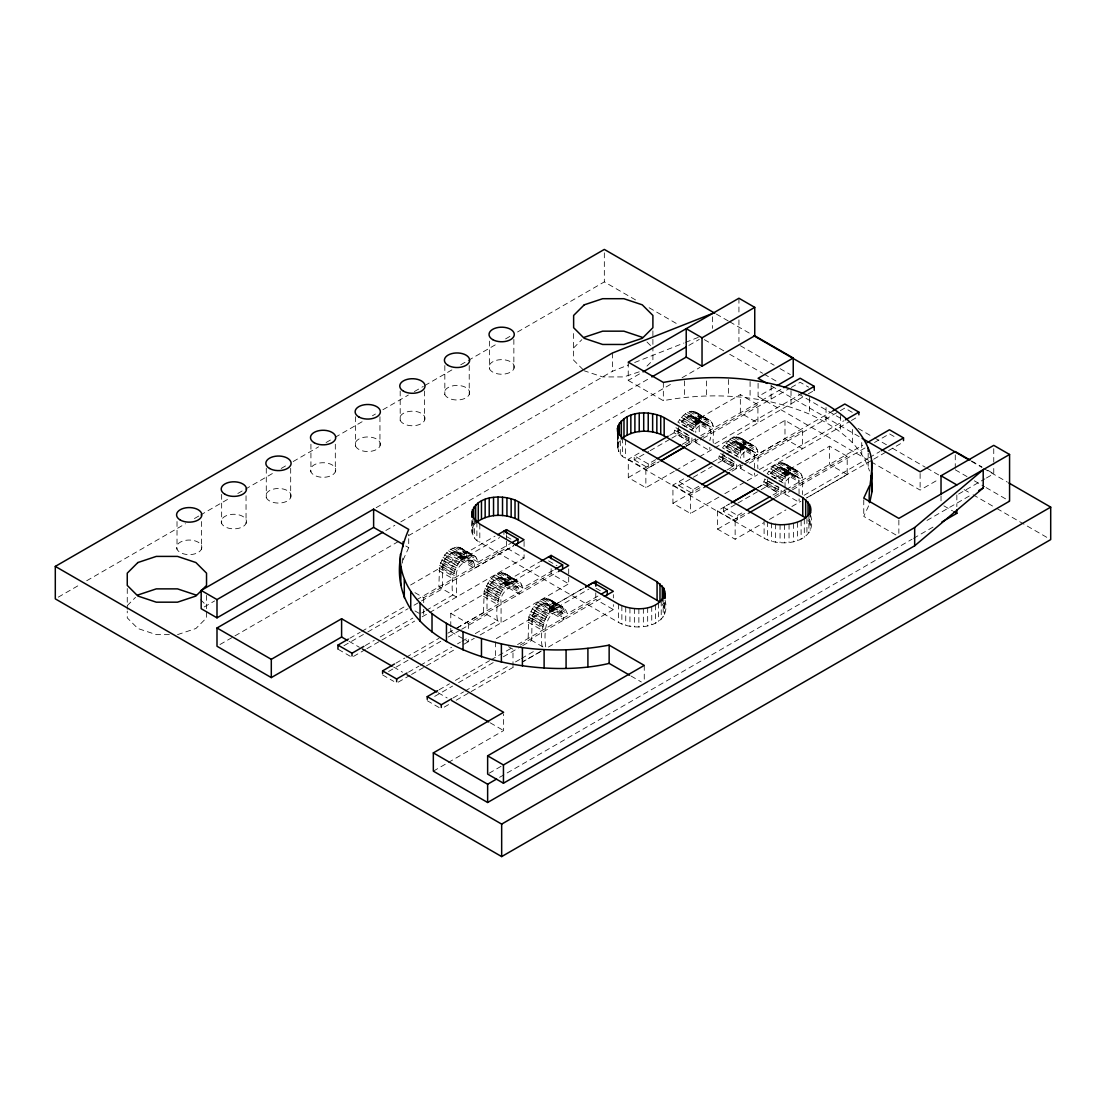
<?xml version="1.0" encoding="UTF-8"?>
<svg xmlns="http://www.w3.org/2000/svg" width="1106" height="1106" viewBox="0 0 1106 1106"><rect width="100%" height="100%" fill="white"/><g stroke="black" fill="none" stroke-linecap="round" stroke-linejoin="round"><path stroke-width="0.75" stroke-dasharray="5 3.75" d="M685.927 446.243L691.72 442.898L677.66 434.782L678.49 427.455M691.72 442.898L691.969 437.534L677.909 429.418M722.55 455.188L736.61 463.303L736.347 468.668L722.287 460.552L723.13 453.225M767.191 480.958L781.237 489.073L780.988 494.437L766.928 486.322L767.758 478.995M421.497 600.931L442.386 588.876L442.386 568.581C439.663 557.604 461.534 542.521 460.483 560.161L474.543 568.277C475.594 550.636 453.723 565.719 456.432 576.696L456.432 596.991L438.861 586.844L439.566 565.429L444.695 554.949L450.64 549.24L456.806 546.986L460.276 547.705L475.732 556.843L478.11 562.166L510.599 543.405M426.211 610.388L452.921 594.959C449.962 581.397 455.133 552.848 474.336 555.82M461.658 629.286L487.013 614.646L487.013 594.351C484.304 583.374 506.175 568.29 505.124 585.931L519.184 594.046C520.235 576.406 498.364 591.489 501.073 602.466L501.073 622.761L483.502 612.613L484.193 591.198L489.322 580.719L495.281 575.009L501.433 572.756L504.917 573.475L520.359 582.613L522.751 587.936L553.76 570.019M475.304 633.586L497.562 620.729C494.603 607.166 499.76 578.618 518.977 581.59M542.894 646.913L528.143 638.383L528.834 616.968L532.29 608.936L537.834 602.355L544.097 598.844L549.544 599.245L565 608.383L567.378 613.706L598.401 595.788M522.709 645.586L531.654 640.415L532.152 616.374L535.857 608.812L540.157 604.692L545.935 603.157L561.171 611.701L563.562 614.742L563.825 619.816L549.765 611.701L549.502 606.627L547.111 603.572M542.203 646.498C539.23 632.936 544.401 604.388 563.604 607.36M545.714 646.844C544.014 636.655 544.097 609.752 561.171 611.701M674.563 430.137L674.093 432.778L688.153 440.893L689.411 435.529L675.365 427.414L674.563 430.137L688.623 438.252M719.19 455.907L718.734 458.548L732.794 466.663L734.052 461.313L719.992 453.184L719.19 455.907L733.25 464.022M757.458 487.732L763.361 484.317L764.633 478.967L778.693 487.082L777.421 492.433L772.997 494.99M402.418 563.092L403.082 554.963M472.386 521.285C471.35 529.097 471.142 538.622 479.81 542.327L618.42 622.346C635.286 631.968 672.241 627.448 665.052 600.226M810.56 515.161C818.772 543.143 781.417 547.954 764.108 538.235L625.512 458.216C616.844 454.497 617.051 444.971 618.088 437.174M403.082 559.94L408.722 547.677L408.722 534.392M895.943 534.972L863.758 516.391L869.413 504.129M472.386 527.935L473.672 525.433L473.672 522.115M618.088 443.81L619.374 441.322M709.181 419.962L695.121 411.847L691.582 411.266L687.503 412.483L683.328 415.372L677.867 422.077L691.927 430.193C695.287 424.842 700.61 418.967 707.508 419.45C717.172 422.423 711.974 436.11 713.329 442.994M707.868 425.008L692.771 416.215C687.462 414.487 682.844 419.52 680.301 423.598L694.361 431.713C702.448 417.418 714.642 425.119 709.817 440.561M753.822 445.732L739.762 437.617L736.223 437.036L732.144 438.252L727.955 441.142L722.508 447.847L736.568 455.962C739.928 450.612 745.25 444.736 752.149 445.22C761.799 448.193 756.615 461.879 757.969 468.764M752.495 450.792L737.398 441.985C732.089 440.257 727.472 445.289 724.942 449.368L739.002 457.483L745.956 450.557L748.9 449.686L752.495 450.792L754.333 454.511L754.458 471.405M798.463 471.502L784.403 463.386L780.864 462.806L776.771 464.022L772.596 466.912L767.135 473.617L781.195 481.732C784.555 476.382 789.891 470.506 796.79 470.99C806.44 473.962 801.256 487.649 802.61 494.534M797.136 476.562L782.039 467.755C776.73 466.041 772.112 471.073 769.582 475.138L783.629 483.253L790.596 476.34L793.541 475.456L797.136 476.562L798.961 480.281L799.099 497.175M127.259 605.618L135.513 597.364M573.627 347.92L581.88 339.653M646.996 366.072L652.899 360.183L652.899 347.92M58.286 597.143L80.738 584.189M86.71 580.733L185.449 523.732M194.435 518.548L198.914 515.949M200.407 515.092L230.338 497.811M237.818 493.497L243.79 490.041M245.297 489.184L273.721 472.774M281.201 468.446L287.187 464.99M293.159 461.534L318.597 446.852M326.076 442.538L333.556 438.225M335.049 437.354L363.473 420.944M372.445 415.759L375.446 414.031M382.925 409.718L408.363 395.036M414.335 391.579L423.322 386.395M424.815 385.538L453.239 369.127M460.718 364.8L466.704 361.344M468.197 360.487L498.115 343.219M505.594 338.892L511.58 335.436M517.567 331.98L604.332 281.892L638.674 301.717M204.181 606.973L214.647 600.931M376.151 507.695L612.42 371.284L628.319 365.008M628.236 362.146L628.236 380.409L641.549 372.722M688.9 345.39L699.255 339.404M385.856 530.493L394.828 525.322M400.801 521.866L650.356 377.782M219.997 644.522L233.449 636.752M234.942 635.881L397.953 541.774M408.432 535.719L673.125 382.897M682.098 377.713L700.057 367.358M410.575 585.019L495.059 536.134M674.245 471.336L645.863 487.718L628.291 477.571L628.291 459.308L640.25 452.409M669.655 435.335L679.084 429.985M685.07 426.543L740.343 394.621L757.914 404.768L757.914 423.031L740.343 412.884L740.343 394.621M460.483 560.161L499.58 537.585M655.664 459.654L648.268 463.912L634.222 455.796L634.222 459.861L648.697 451.497M650.148 450.667L670.416 438.958M671.867 438.114L677.66 434.782M758.094 383.27L758.094 396.556L774.2 387.252M682.25 444.308L688.153 440.893M349.828 638.245L360.21 632.259M361.703 631.402L406.22 605.687M416.478 599.867L506.493 547.899L524.078 558.032L524.078 553.055M628.291 477.571L656.674 461.188M685.07 444.806L695.522 438.764M700.762 435.64L782.371 388.524M474.543 568.277L513.64 545.7M634.222 459.861L648.268 467.976L658.416 462.128M414.93 592.65L423.709 597.724L513.737 545.742M628.291 459.308L645.863 469.456L659.314 461.7M686.204 446.174L698.163 439.276M699.656 438.405L757.914 404.768M343.925 645.724L366.307 632.798M367.786 631.941L408.073 608.687M414.031 605.245L420.004 601.788M695.757 439.206L695.757 442.594L701.729 439.137M703.222 438.28L789.739 388.33M791.232 387.473L800.177 382.303L808.624 387.169M365.367 645.517L374.27 640.374M380.215 636.945L412.856 618.088M421.759 612.959L424.732 611.245M714.822 443.755L799.403 394.925M365.436 649.526L352.012 657.282L337.952 649.167M366.929 648.669L380.353 640.913M381.846 640.056L414.667 621.102M422.133 616.802L428.146 613.429M429.612 612.572L524.078 558.032M675.752 470.465L698.163 457.538M699.656 456.667L806.786 394.718M808.279 393.86L814.237 390.418M450.778 626.618L450.778 613.346L539.7 561.903M718.886 497.106L690.503 513.488L672.932 503.341L672.932 485.078L686.37 477.322M712.817 461.962L725.218 454.898M726.711 454.027L784.983 420.391L802.555 430.538L802.555 448.801L784.983 438.653L741.656 463.663M505.124 585.931L542.77 564.198M698.812 486.281L692.909 489.682L678.849 481.566L678.849 485.631L691.886 478.11M693.338 477.267L712.153 466.4M717.946 463.055L722.287 460.552M726.877 470.078L732.794 466.663M395.948 663.158L404.851 658.029M406.344 657.171L438.985 638.314M447.889 633.185L455.313 628.899M456.792 628.042L483.502 612.613M745.403 461.409L832.942 410.865M450.778 628.291L450.778 631.609L455.202 629.051M456.681 628.194L551.134 573.668L568.705 583.816L568.705 577.166M672.932 503.341L701.315 486.958M729.697 470.575L740.163 464.534M450.778 613.346L468.35 623.494L556.899 572.369M672.932 485.078L690.503 495.225L703.955 487.47M732.006 471.17L742.79 465.045M744.283 464.174L802.555 430.538M388.565 671.494L412.427 657.711M413.921 656.853L440.769 641.342M448.234 637.042L460.165 630.144M740.398 464.976L740.398 468.363L743.384 466.635M749.343 463.193L838.86 411.515M840.339 410.658L844.818 408.073L853.251 412.939M408.529 672.144L418.911 666.144M420.391 665.287L451.566 647.287M457.497 643.872L460.469 642.157M461.949 641.3L469.373 637.015M759.449 469.525L844.044 420.695M398.146 682.195L410.077 675.296M411.57 674.439L424.994 666.683M426.487 665.826L456.322 648.6M463.787 644.3L474.253 638.342M480.156 634.941L568.705 583.816M724.859 493.649L745.776 481.58M747.269 480.723L757.734 474.681M763.403 471.308L849.933 421.358M851.426 420.487L858.878 416.188M549.544 599.245L552.06 601.692L553.318 605.59L582.862 588.53M723.49 507.336L737.55 515.451L737.55 519.516L723.49 511.401L723.49 507.336L729.393 503.935L717.573 510.861L717.573 529.124L735.144 539.258L763.527 522.875M583.968 587.991L495.419 639.116L495.419 657.379M757.9 487.566L768.366 481.525M774.338 478.082L829.611 446.16L847.196 456.308L847.196 474.571L806.855 497.866M549.765 611.701L588.862 589.125M723.49 511.401L736.527 503.88M737.965 503.036L759.684 490.497M761.135 489.668L766.928 486.322M737.55 515.451L744.932 511.193M439.11 689.798L449.492 683.798M455.423 680.37L489.557 660.669M491.036 659.812L511.649 648.005M517.553 644.591L595.775 599.438L613.346 609.586L613.346 604.595M717.573 529.124L745.956 512.728M774.338 496.345L784.79 490.304M786.297 489.446L862.749 445.206M520.373 644.992L603.019 597.281M717.573 510.861L735.144 520.995L748.582 513.239M775.195 497.783L785.937 491.672M791.91 488.23L847.196 456.308M434.686 696.393L452.589 686.066M458.561 682.623L494.354 661.941M503.313 656.784L521.216 646.443M785.039 489.059L785.039 494.133L790.997 490.677M792.49 489.82L865.583 447.626M874.542 442.455L889.459 433.842L896.482 437.893M453.156 697.914L463.552 691.914M465.032 691.056L508.069 666.213M515.493 661.927L519.944 659.356M521.424 658.499L534.779 650.784M804.09 495.294L867.906 458.465M869.385 457.608L879.768 451.607M444.28 707.093L450.239 703.651M456.211 700.209L469.635 692.453M471.128 691.596L514.387 666.614M541.235 651.116L523.332 661.457L541.028 651.337M806.551 497.935L872.192 460.041M873.685 459.184L887.109 451.428M888.602 450.571L903.519 441.958M548.41 647.065L613.346 609.586M769.5 519.419L785.937 509.935M791.91 506.493L800.882 501.308M433.331 771.145L446.796 763.375M448.289 762.504L503.631 730.554L503.631 713.951M871.058 461.783L920.123 490.096L939.16 479.105M958.598 494.05L984.962 478.829M986.428 477.986L993.755 473.769L993.755 463.732M489.129 773.218L501.059 766.334M926.98 520.428L969.893 495.654M499.58 777.324L912.021 539.216M913.515 538.346L934.432 526.276M634.678 362.491L683.95 343.026M685.54 342.39L698.259 337.371M639.213 371.823L623.881 376.925L602.646 376.925L584.245 370.8M177.513 634.637L195.9 628.512L206.532 617.881L206.532 610.222M628.236 380.409L663.337 400.676C711.988 391.648 763.555 394.966 809.454 414.128C834.643 425.658 860.966 443.216 869.482 471.004M169.342 634.637L156.278 634.637L137.877 628.512L127.259 617.881L127.259 611.051M971.552 460.939L981.907 466.926M987.824 470.34L993.755 473.769M716.301 314.063L728.246 320.961M729.739 321.818L752.121 334.745M971.58 461.451L982.031 467.479M983.524 468.35L1007.4 482.133M740.398 345.749L774.159 365.243M780.034 368.63L790.306 374.561M955.266 469.801L967.003 476.589M974.345 480.82L984.617 486.751M986.082 487.594L1009.571 501.156M649.125 307.745L678.973 324.984M704.356 339.639L723.766 350.837M729.739 354.293L762.573 373.247M764.066 374.118L777.504 381.874M798.408 393.93L843.187 419.796M858.118 428.409L873.049 437.036M874.542 437.893L886.487 444.792M892.459 448.234L925.293 467.202M926.787 468.059L938.731 474.958M964.114 489.612L971.58 493.912M973.073 494.783L995.469 507.709M996.962 508.566L1047.714 537.875M771.463 386.008L860.662 437.506M758.094 396.556L869.579 460.912M943.902 505.857L952.529 510.848M847.196 474.571L829.611 464.423L829.611 446.16M695.121 411.847L710.619 420.902M739.762 437.617L755.26 446.686M784.403 463.386L799.901 472.456M693.448 411.321L707.508 419.45M738.089 437.105L752.149 445.22M782.73 462.875L796.79 470.99M696.559 412.787L711.78 422.271M741.2 438.557L756.421 448.041M785.841 464.326L801.062 473.81M691.582 411.266L705.642 419.381M736.223 437.036L750.283 445.151M780.864 462.806L794.924 470.921M697.72 414.156L698.577 415.884L712.637 423.999M742.361 439.925L743.218 441.653L757.278 449.769M787.002 465.695L787.845 467.423L801.905 475.539M689.591 411.653L703.651 419.768M734.218 437.423L748.278 445.538M778.859 463.193L792.919 471.308M698.577 415.884L699.103 417.944L713.163 426.059M743.218 441.653L743.744 443.713L757.79 451.829M787.845 467.423L788.371 469.483L802.431 477.598M687.503 412.483L701.563 420.598M732.144 438.252L746.204 446.368M776.771 464.022L790.831 472.151M691.554 415.842L713.329 428.381M736.195 441.612L757.969 454.151M780.836 467.382L802.61 479.921M692.771 416.215L708.697 425.99M737.398 441.985L753.338 451.773M782.039 467.755L797.979 477.543M690.213 415.801L704.273 423.916M734.854 441.57L748.9 449.686M779.481 467.34L793.541 475.456M694.637 417.874L695.259 419.133L709.319 427.248M739.278 443.644L739.9 444.902L753.946 453.018M783.919 469.428L784.527 470.672L798.587 478.787M685.402 413.741L699.448 421.856M730.029 439.511L744.089 447.626M774.67 465.28L788.73 473.396M688.762 416.077L702.822 424.192M733.402 441.847L747.462 449.962M778.043 467.617L792.103 475.732M695.259 419.133L695.633 420.612L709.693 428.727M739.9 444.902L740.273 446.382L754.333 454.511M784.527 470.672L784.914 472.151L798.961 480.281M687.268 416.672L701.315 424.787M731.895 442.441L745.956 450.557M776.536 468.211L790.596 476.34M695.633 420.612L695.757 422.298L709.817 430.414M740.273 446.382L740.398 448.068L754.458 456.184M784.914 472.151L785.039 473.838L799.099 481.953M683.328 415.372L697.374 423.487M727.955 441.142L742.015 449.257M772.596 466.912L786.656 475.027M685.734 417.584L699.794 425.699M730.375 443.354L744.435 451.469M775.016 469.124L789.076 477.239M684.241 418.759L698.301 426.875M728.882 444.529L742.942 452.644M773.523 470.299L787.569 478.414M681.337 417.349L695.398 425.464M725.978 443.119L740.038 451.234M770.619 468.889L784.679 477.004M682.817 420.183L696.877 428.299M727.444 445.953L741.504 454.068M772.085 471.723L786.145 479.838M679.499 419.603L693.559 427.718M724.14 445.372L738.2 453.488M768.781 471.142L782.841 479.257M681.49 421.815L695.55 429.93M726.117 447.584L740.177 455.7M770.758 473.354L784.818 481.469M677.577 431.326L691.637 439.441M722.204 457.096L736.264 465.211M766.845 482.866L780.905 490.981M695.757 442.594L709.817 450.709L709.817 447.322M740.398 468.363L754.458 476.479L754.458 473.091M763.831 481.677L777.891 489.792M785.039 494.133L799.099 502.248L799.099 498.861M677.494 433.123L691.54 441.239M722.121 458.893L736.181 467.009M766.762 484.663L780.822 492.778M763.361 484.317L777.421 492.433M678.849 485.631L692.909 493.746L692.909 489.682M510.958 539.134L503.921 535.083L503.921 531.018M548.562 560.853L556.995 565.719M596.01 588.24L601.636 591.489M460.276 547.705L475.732 556.843M504.917 573.475L520.359 582.613M550.94 600.268L565 608.383M458.631 547.124L472.691 555.24M503.271 572.894L517.332 581.009M547.912 598.664L561.972 606.779M461.672 548.728L476.838 558.267M506.313 574.498L521.479 584.037M552.06 601.692L566.12 609.807M456.806 546.986L470.866 555.101M501.433 572.756L515.493 580.871M546.074 598.526L560.134 606.641M462.778 550.152L463.58 551.935L477.64 560.051M507.419 575.922L508.221 577.705L522.281 585.821M552.862 603.475L566.922 611.59M454.815 547.29L468.875 555.419M499.456 573.074L513.516 581.189M544.097 598.844L558.157 606.959M478.11 562.166L464.05 554.037L463.58 551.935M522.751 587.936L508.691 579.821L508.221 577.705M553.318 605.59L567.378 613.706M452.741 548.051L466.801 556.18M497.382 573.834L511.442 581.95M542.023 599.604L556.083 607.719M457.843 552.032L471.903 560.148M502.47 577.802L516.53 585.931M456.654 551.618L472.912 560.894M501.295 577.387L517.539 586.664M545.935 603.157L562.18 612.434M455.326 551.521L473.714 561.917M499.967 577.291L518.341 587.687M544.608 603.06L562.982 613.457M450.64 549.24L464.7 557.355M495.281 575.009L509.327 583.125M539.908 600.779L553.968 608.894M460.234 555.088L474.294 563.203M504.861 580.857L518.921 588.973M549.502 606.627L563.562 614.742M453.902 551.742L467.962 559.857M498.53 577.512L512.59 585.627M543.17 603.282L557.23 611.397M460.566 556.608L474.626 564.724M505.207 582.378L519.267 590.493M549.834 608.148L563.894 616.263M452.395 552.295L466.455 560.41M497.036 578.065L511.096 586.18M541.677 603.835L555.737 611.95M448.552 550.816L462.612 558.931M493.193 576.585L507.253 584.701M537.834 602.355L551.88 610.471M460.649 558.309L474.709 566.438M505.29 584.092L519.35 592.208M549.931 609.862L563.991 617.978M450.875 553.152L464.935 561.267M495.516 578.922L509.576 587.037M540.157 604.692L554.217 612.807M446.548 552.737L463.428 562.401M491.188 578.507L508.069 588.171M535.829 604.277L552.71 613.941M447.93 555.668L461.99 563.797M492.571 581.438L506.631 589.567M537.198 607.222L551.258 615.337M444.695 554.949L458.755 563.065M489.322 580.719L503.382 588.834M533.963 606.489L548.023 614.604M446.589 557.272L460.649 565.387M491.216 583.042L505.276 591.157M535.857 608.812L549.917 616.927M443.022 557.396L457.068 565.512M487.649 583.166L501.709 591.281M532.29 608.936L546.35 617.051M445.372 559.042L459.432 567.157M490.013 584.811L504.073 592.927M534.654 610.581L548.714 618.696M444.335 560.922L458.396 569.037M488.976 586.692L503.036 594.807M533.617 612.461L547.677 620.577M441.584 560.009L455.631 568.125M486.211 585.779L500.271 593.894M530.852 611.549L544.912 619.664M443.506 562.871L457.552 570.986M488.133 588.641L502.193 596.756M532.774 614.411L546.834 622.54M440.423 562.705L454.469 570.82M485.05 588.475L499.11 596.59M529.691 614.245L543.751 622.36M442.884 564.834L456.944 572.949M487.525 590.604L501.585 598.719M532.152 616.374L546.212 624.503M442.511 566.756L456.571 574.871M487.138 592.526L501.198 600.641M531.779 618.295L545.839 626.411M405.805 545.991L408.722 547.677M439.566 565.429L453.626 573.544M484.193 591.198L498.253 599.314M528.834 616.968L542.894 625.084M631.084 676.056L641.328 681.973M442.386 568.581L456.432 576.696M487.013 594.351L501.073 602.466M531.654 620.12L545.714 628.236M439.041 568.083L453.101 576.198M483.681 593.853L497.741 601.968M528.309 619.623L542.369 627.738M438.861 570.613L452.921 578.728M483.502 596.383L497.562 604.498M528.143 622.153L542.203 630.268M508.594 646.72L512.99 649.263L512.99 667.526M414.93 610.913L420.792 614.286M450.778 631.609L468.35 641.756L468.35 636.766M349.026 641.3L359.436 647.314M393.625 667.042L402.543 672.199M438.225 692.798L447.142 697.941M490.248 722.84L503.631 730.554M382.593 674.937L393.847 681.42M427.234 700.706L439.884 708.006M646.996 342.017L651.711 346.731M583.069 369.625L573.627 360.183L573.627 330.832M200.628 599.729L206.532 605.618M808.002 520.138L809.633 522.571L810.753 527.728M662.3 604.263L664.872 609.24L665.052 611.839M788.371 469.483L788.55 486.419M743.744 443.713L743.909 460.649M699.103 417.944L699.282 434.879M993.755 448.69L993.755 462.059M956.842 494.949L956.842 506.645M955.266 454.856L955.266 468.142M941.026 495.847L941.026 502.525M920.123 473.492L920.123 490.096M898.86 520.055L898.86 533.341M868.182 453.031L868.182 466.303M863.758 499.788L863.758 516.391M861.74 442.552L861.74 454.179M852.436 429.391L852.436 442.676M840.463 415.427L840.463 432.031M826.044 407.52L826.044 422.464M810.186 512.05L810.186 530.313M809.633 519.253L809.633 522.571M809.454 397.524L809.454 414.128M808.901 514.539L808.901 532.802M806.924 518.548L806.924 535.152M804.297 519.004L804.297 537.267M801.103 520.857L801.103 539.12M797.426 522.364L797.426 540.627M793.375 523.511L793.375 541.774M791.025 390.612L791.025 407.215M789.048 524.258L789.048 542.521M784.983 420.391L784.983 438.653M785.039 473.838L785.039 487.359M784.569 524.576L784.569 542.839M780.062 524.465L780.062 542.728M775.638 523.94L775.638 542.203M771.435 522.986L771.435 541.249M771.103 385.247L771.103 401.851M767.564 521.659L767.564 539.922M764.108 519.972L764.108 538.235M750.089 381.529L750.089 398.119M740.398 448.068L740.398 458.216M738.932 298.233L738.932 313.233M738.932 319.911L738.932 341.574M735.144 520.995L735.144 539.258M728.384 379.524L728.384 396.128M712.568 316.772L712.568 328.399M706.402 380.948L706.402 395.893M695.757 422.298L695.757 432.446M690.503 495.225L690.503 513.488M684.586 380.81L684.586 397.413M664.872 602.59L664.872 609.24M664.499 602.811L664.499 614.424M663.946 603.364L663.946 606.682M663.337 382.413L663.337 400.676M663.199 598.664L663.199 616.927M661.222 601L661.222 619.263M658.595 603.129L658.595 621.392M655.402 604.968L655.402 623.231M652.899 330.832L652.899 337.966M652.899 339.376L652.899 346.206M651.738 606.489L651.738 624.752M648.268 463.912L648.268 467.976M647.674 607.623L647.674 625.885M645.863 469.456L645.863 487.718M644.259 665.397L644.259 680.342M643.346 608.369L643.346 626.632M638.867 608.701L638.867 626.964M634.36 608.59L634.36 626.853M629.936 608.051L629.936 626.314M625.733 607.111L625.733 625.374M625.512 439.953L625.512 458.216M622.595 437.962L622.595 456.225M621.862 605.77L621.862 624.033M620.286 440.7L620.286 453.985M618.641 433.289L618.641 451.552M618.42 604.083L618.42 622.346M617.715 434.064L617.715 449.008M617.535 434.782L617.535 446.395M613.346 594.641L613.346 597.959M612.42 353.021L612.42 371.284M604.332 252.845L604.332 281.892M595.775 592.788L595.775 599.438M568.705 568.871L568.705 575.507M551.134 568.678L551.134 573.668M524.078 541.442L524.078 551.396M513.861 339.418L513.861 368.823A12.622 7.286 0 0 1 492.737 372.086A12.622 7.286 0 0 1 498.405 359.892A12.622 7.286 0 0 1 513.861 368.823M506.493 534.613L506.493 539.59M506.493 541.249L506.493 547.899M489.474 341.118L489.474 368.823M479.81 524.064L479.81 542.327M476.893 522.073L476.893 540.336M474.585 519.834L474.585 538.097M472.939 519.073L472.939 535.677M471.833 520.553L472.013 533.12M469.221 365.547L469.221 394.593A12.622 7.286 0 0 1 448.11 397.856A12.622 7.286 0 0 1 453.764 385.662A12.622 7.286 0 0 1 469.221 394.593M468.35 623.494L468.35 630.13M444.833 365.547L444.833 394.593M424.593 390.957L424.593 420.363A12.622 7.286 0 0 1 403.469 423.626A12.622 7.286 0 0 1 409.123 411.432A12.622 7.286 0 0 1 424.593 420.363M423.709 597.724L423.709 602.701M423.709 609.337L423.709 615.987M400.192 390.957L400.192 420.363M379.952 416.727L379.952 446.133A12.622 7.286 0 0 1 358.828 449.395A12.622 7.286 0 0 1 364.496 437.202A12.622 7.286 0 0 1 379.952 446.133M355.565 416.727L355.565 446.133M335.312 444.211L335.312 471.903A12.622 7.286 0 0 1 314.187 475.165A12.622 7.286 0 0 1 319.855 462.972A12.622 7.286 0 0 1 335.312 471.903M310.924 444.211L310.924 471.903M290.684 468.267L290.684 497.672A12.622 7.286 0 0 1 269.56 500.935A12.622 7.286 0 0 1 275.214 488.741A12.622 7.286 0 0 1 290.684 497.672M266.283 468.267L266.283 497.672M246.044 495.751L246.044 523.442A12.622 7.286 0 0 1 224.919 526.719A12.622 7.286 0 0 1 230.573 514.511A12.622 7.286 0 0 1 246.044 523.442M221.656 494.396L221.656 523.442M206.532 595.374L206.532 608.687M201.403 521.52L201.403 549.212A12.622 7.286 0 0 1 180.278 552.488A12.622 7.286 0 0 1 185.946 540.295A12.622 7.286 0 0 1 201.403 549.212M177.015 521.52L177.015 549.212M127.259 588.53L127.259 609.337"/><path stroke-width="1.5" d="M629.632 675.213L609.143 663.393C527.451 683.149 357.915 647.217 408.722 529.415L373.621 509.147L216.997 599.576L201.181 590.438L201.181 608.701L216.997 617.839L373.621 527.41L402.874 544.304M869.413 502.47C867.616 484.151 876.616 465.764 868.182 448.041C859.956 428.851 843.657 414.681 826.044 404.188C776.827 377.284 717.877 372.459 663.337 382.413L628.236 362.146L738.932 298.233L754.748 307.371L754.748 335.782L702.034 366.21L686.218 357.086L651.849 376.925M869.745 502.553L872.053 491.534L872.053 473.271M471.833 517.235C471.142 494.921 503.7 493.345 518.465 501.751L657.075 581.77L663.946 588.42L665.052 598.553M617.535 428.133C623.563 410.188 649.789 410.174 664.167 417.626L802.762 497.645C829.79 519.184 778.306 532.332 764.108 519.972L625.512 439.953C621.295 437.506 617.272 433.358 617.535 428.133L617.535 431.451M665.052 593.576C659.024 611.535 632.798 611.535 618.42 604.083L479.81 524.064L472.939 517.414L471.833 512.258M869.413 485.866L863.758 498.129L898.86 518.396L1009.571 454.483L1009.571 501.156L487.635 802.486L433.331 771.145L433.331 752.882L503.631 712.292L341.602 618.752L271.302 659.328L216.997 627.987L216.997 646.25L271.302 677.591L341.602 637.015L347.547 640.443M487.635 755.827L503.451 764.951L914.676 527.534L983.206 469.704L983.206 487.967L914.676 545.797L503.451 783.214L487.635 774.089L487.635 755.827L644.259 665.397L609.143 645.13C560.507 654.171 508.94 650.84 463.041 631.678C431.921 618.282 398.188 591.682 400.427 554.272M475.663 523.097C487.4 513.433 505.276 513.267 518.465 520.014L659.992 602.023L659.992 583.761M805.68 499.635L805.68 517.898L664.167 435.888C650.964 429.142 633.102 429.308 621.365 438.971L621.365 420.709M1008.893 482.99L1050.7 507.129L1050.7 539.604L501.668 856.583L55.3 598.871L55.3 566.396L604.332 249.417L714.808 313.205M201.181 590.438L612.42 353.021L712.568 313.454M643.028 371.865L685.941 347.09M686.218 357.086L686.218 328.676L702.034 337.8L754.748 307.371M216.997 627.987L382.87 532.221M777.131 385.565L793.237 376.261L793.237 357.998L758.094 378.293L767.011 383.436M497.645 534.737L506.493 529.636L524.078 539.769L515.216 544.885L517.981 543.198L517.981 539.134L503.921 531.018M643.07 450.681L668.19 436.193M512.078 542.548L517.981 539.134M657.13 458.796L680.771 445.151M337.952 649.167L337.952 645.102L348.349 639.102M783.864 387.667L800.177 378.238L814.237 386.353L814.237 390.418M661.305 460.455L684.476 447.073M660.807 460.829L684.711 447.031M337.952 645.102L352.012 653.217L363.888 646.36M800.882 394.068L814.237 386.353M540.806 561.364L551.134 555.406L568.705 565.553L558.378 571.512M687.711 476.451L711.78 462.654M555.24 569.175L562.622 564.903L562.622 568.968M701.771 484.566L725.398 470.921M382.593 673.582L382.593 670.872L394.469 664.015M832.942 410.865L844.818 404.008L858.878 412.123L858.878 414.833M704.494 487.055L729.352 472.801M382.593 670.872L396.653 678.987L407.036 673.001M845.523 419.838L858.878 412.123M585.821 586.83L593.203 582.558L607.263 590.673L607.263 594.738M732.352 502.221L755.979 488.575M585.447 587.134L595.775 581.175L613.346 591.323L604.36 596.41M731.011 503.092L756.407 488.423M601.346 594.088L607.263 590.673M746.412 510.336L770.039 496.691M427.234 699.351L427.234 696.642L437.617 690.642M867.201 442.635L889.459 429.778L903.519 437.893L903.519 440.603M749.135 512.825L773.979 498.571M427.234 696.642L441.294 704.757L451.677 698.771M881.261 450.75L903.519 437.893M941.026 494.175L941.026 475.787L993.755 445.359L1009.571 454.483M978.769 490.525L983.206 487.967M433.331 752.882L487.635 784.223L496.594 779.053M941.897 521.963L956.842 513.336L956.842 509.99M55.3 566.396L501.668 824.108L1050.7 507.129M584.245 337.302L602.646 331.164L623.881 331.164L642.268 337.302M137.877 595L156.278 588.876L177.513 588.876L195.9 595M754.748 335.782L793.237 357.998M970.073 460.082L955.266 451.538L920.123 471.833L862.141 438.363M753.615 335.616L968.593 459.723M941.026 475.787L956.842 484.926M953.966 511.677L956.842 513.336M548.562 556.788L562.622 564.903M362.409 649.028L392.132 666.185M407.008 674.771L436.732 691.941M451.594 700.513L488.755 721.969M870.781 475.704L872.053 491.534M914.676 527.534L914.676 545.797M871.652 460.58L871.652 478.843M868.182 448.041L868.182 451.372M810.56 506.852L810.753 512.783M809.633 504.308L809.633 514.262M808.002 501.875L808.002 515.161M802.762 497.645L802.762 515.908M702.034 337.8L702.034 366.21M664.872 590.977L664.872 597.613M664.167 417.626L664.167 435.888M663.946 588.42L663.946 598.387M662.3 586L662.3 600.945M660.724 415.939L660.724 434.202M657.075 581.77L657.075 600.033M656.84 414.612L656.84 432.875M652.637 413.658L652.637 431.921M648.227 413.132L648.227 431.395M643.706 413.022L643.706 431.285M639.227 413.34L639.227 431.603M634.899 414.086L634.899 432.349M630.849 415.234L630.849 433.497M627.171 416.741L627.171 435.004M623.978 418.593L623.978 436.856M619.374 423.059L619.374 434.672M618.088 425.547L618.088 433.856M617.715 430.746L617.715 434.064M609.143 645.13L609.143 663.393M595.775 581.175L595.775 586.152M587.908 648.393L587.908 666.655M566.078 649.913L566.078 668.176M551.134 555.406L551.134 558.724M544.111 649.678L544.111 667.941M522.405 647.687L522.405 665.95M518.465 501.751L518.465 520.014M515.023 500.064L515.023 518.327M511.152 498.723L511.152 516.986M506.935 497.783L506.935 516.046M506.493 529.636L506.493 532.954M503.451 764.951L503.451 783.214M502.525 497.244L502.525 515.507M501.668 824.108L501.668 856.583M501.377 643.969L501.377 662.231M498.018 497.133L498.018 515.396M493.539 497.465L493.539 515.728M489.211 498.212L489.211 516.474M487.635 784.223L487.635 802.486M485.147 499.345L485.147 517.608M481.469 500.866L481.469 519.129M481.469 638.591L481.469 656.853M478.29 502.705L478.29 520.967M475.663 504.834L475.663 521.438M473.672 507.17L473.672 518.797M472.386 509.672L472.386 516.308M463.041 631.678L463.041 649.941M446.451 623.355L446.451 641.618M441.294 704.757L441.294 707.467M432.017 613.775L432.017 632.038M420.045 603.129L420.045 621.392M410.741 591.627L410.741 609.89M404.298 579.503L404.298 597.765M403.082 541.677L403.082 546.654M400.842 566.963L400.842 585.226M396.653 678.987L396.653 681.697M373.621 509.147L373.621 527.41M352.012 653.217L352.012 655.927M341.602 618.752L341.602 637.015M271.302 659.328L271.302 677.591M216.997 599.576L216.997 617.839M137.877 562.539L127.259 573.157L127.259 585.42L137.877 596.037L156.278 602.176L177.513 602.176L195.9 596.037L206.532 585.42L206.532 573.157L195.9 562.539L177.513 556.401L156.278 556.401L137.877 562.539M584.245 304.827L573.627 315.445L573.627 327.708L584.245 338.325L602.646 344.464L623.881 344.464L642.268 338.325L652.899 327.708L652.899 315.445L642.268 304.827L623.881 298.703L602.646 298.703L584.245 304.827M492.737 339.625A12.622 7.286 0 0 0 513.861 336.348A12.622 7.286 0 0 0 498.405 327.431A12.622 7.286 0 0 0 492.737 339.625M448.11 365.395A12.622 7.286 0 0 0 469.221 362.118A12.622 7.286 0 0 0 453.764 353.201A12.622 7.286 0 0 0 448.11 365.395M403.469 391.165A12.622 7.286 0 0 0 424.593 387.888A12.622 7.286 0 0 0 409.123 378.971A12.622 7.286 0 0 0 403.469 391.165M358.828 416.934A12.622 7.286 0 0 0 379.952 413.658A12.622 7.286 0 0 0 364.496 404.741A12.622 7.286 0 0 0 358.828 416.934M314.187 442.704A12.622 7.286 0 0 0 335.312 439.441A12.622 7.286 0 0 0 319.855 430.51A12.622 7.286 0 0 0 314.187 442.704M269.56 468.474A12.622 7.286 0 0 0 290.684 465.211A12.622 7.286 0 0 0 275.214 456.28A12.622 7.286 0 0 0 269.56 468.474M224.919 494.244A12.622 7.286 0 0 0 246.044 490.981A12.622 7.286 0 0 0 230.573 482.05A12.622 7.286 0 0 0 224.919 494.244M180.278 520.014A12.622 7.286 0 0 0 201.403 516.751A12.622 7.286 0 0 0 185.946 507.82A12.622 7.286 0 0 0 180.278 520.014"/></g></svg>
